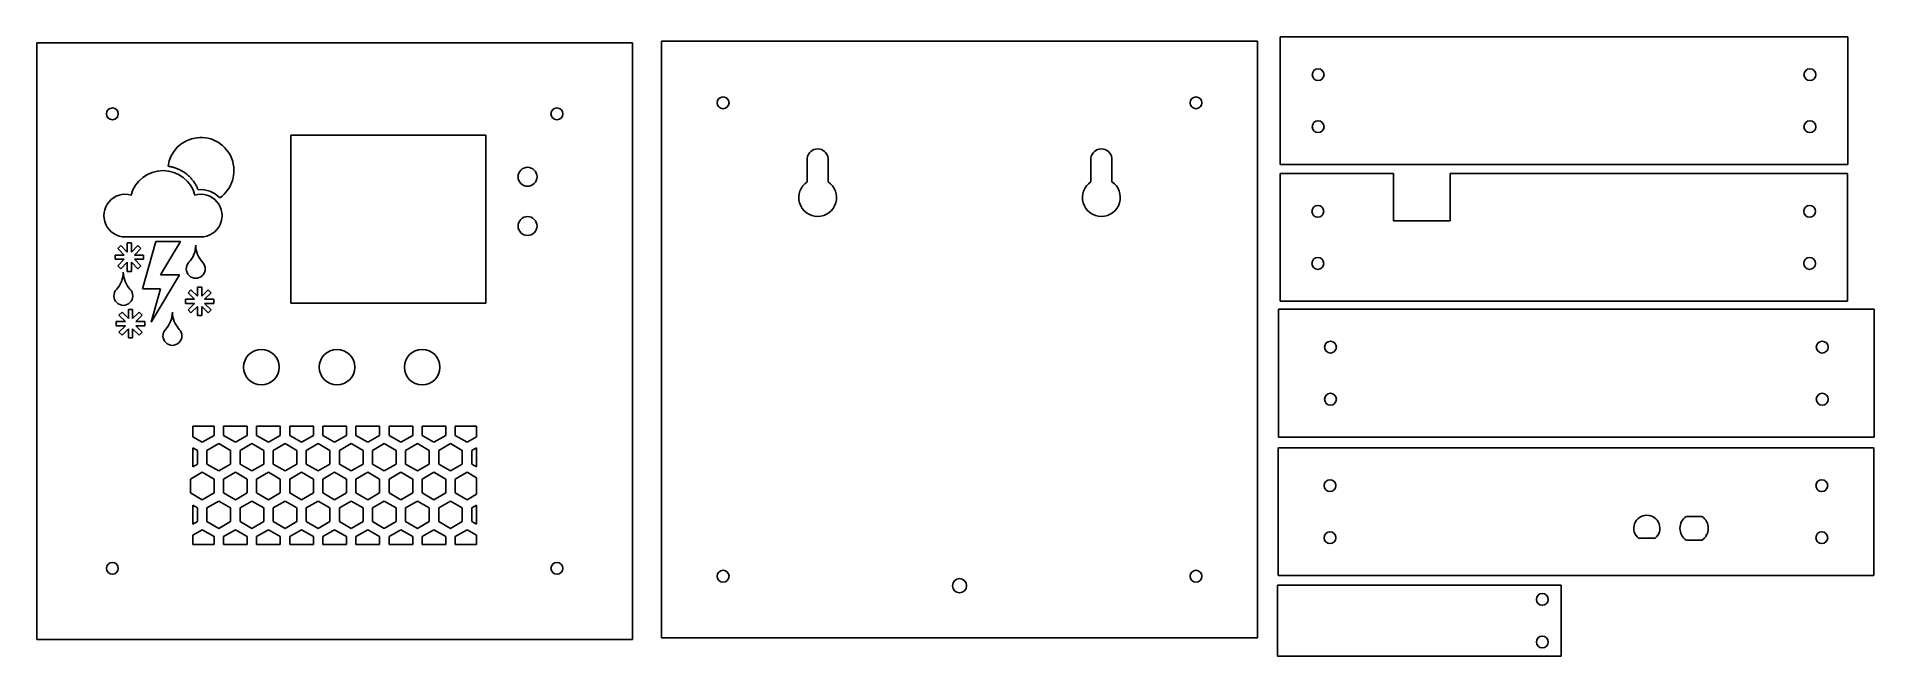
# Model space of a CAD drawing. Extents: x 33 to 422, y 18 to 149.
import ezdxf

# ---------------------------------------------------------------- set-up
doc = ezdxf.new("R2010")
doc.units = 0
doc.header["$LTSCALE"] = 12.7
doc.layers.add('VISIBLE', color=7, linetype='CONTINUOUS')

msp = doc.modelspace()

# ---------------------------------------------------------------- linework, layer by layer
at = {"layer": 'VISIBLE'}
for p, q in [((165.41, 21.86), (165.41, 147.86)), ((291.41, 147.86), (165.41, 147.86)), ((291.41, 21.86), (291.41, 147.86)), ((296.24, 121.8), (296.24, 148.8)), ((416.24, 148.8), (296.24, 148.8)), ((416.24, 121.8), (416.24, 148.8)), ((33.26, 21.53), (33.26, 147.53)), ((159.26, 147.53), (33.26, 147.53)), ((159.26, 21.53), (159.26, 147.53)), ((86.96, 128.03), (128.26, 128.03)), ((86.96, 128.03), (86.96, 92.53)), ((128.26, 128.03), (128.26, 92.53)), ((196.18, 123.18), (196.18, 118.18)), ((200.63, 123.18), (200.63, 118.18)), ((256.18, 123.18), (256.18, 118.18)), ((260.63, 123.18), (260.63, 118.18)), ((416.24, 121.8), (296.24, 121.8)), ((296.18, 92.93), (296.18, 119.93)), ((296.18, 119.93), (320.18, 119.93)), ((320.18, 109.93), (320.18, 119.93)), ((332.18, 109.93), (332.18, 119.93)), ((332.18, 119.93), (416.18, 119.93)), ((416.18, 92.93), (416.18, 119.93)), ((320.18, 109.93), (332.18, 109.93)), ((51.96, 106.53), (67.96, 106.53)), ((53.29, 105.26), (52.39, 105.26)), ((52.39, 105.26), (52.39, 103.34)), ((53.29, 105.26), (53.29, 103.34)), ((58.46, 105.53), (55.6, 95.53)), ((63.66, 105.53), (58.46, 105.53)), ((59.46, 98.53), (63.66, 105.53)), ((49.84, 101.81), (49.84, 102.71)), ((51.75, 102.71), (49.84, 102.71)), ((51.75, 101.81), (49.84, 101.81)), ((50.4, 104.06), (51.03, 104.7)), ((51.75, 102.71), (50.4, 104.06)), ((51.75, 101.81), (50.4, 100.45)), ((52.39, 103.34), (51.03, 104.7)), ((52.39, 101.17), (51.03, 99.82)), ((52.39, 101.17), (52.39, 99.26)), ((54.64, 104.7), (53.29, 103.34)), ((53.29, 101.17), (53.29, 99.26)), ((54.64, 99.82), (53.29, 101.17)), ((55.28, 104.06), (53.92, 102.71)), ((55.84, 102.71), (53.92, 102.71)), ((55.28, 100.45), (53.92, 101.81)), ((55.84, 101.81), (53.92, 101.81)), ((55.28, 104.06), (54.64, 104.7)), ((55.84, 101.81), (55.84, 102.71)), ((51.03, 99.82), (50.4, 100.45)), ((53.29, 99.26), (52.39, 99.26)), ((54.64, 99.82), (55.28, 100.45)), ((57.46, 88.53), (63.46, 98.53)), ((63.46, 98.53), (59.46, 98.53)), ((55.6, 95.53), (59.46, 95.53)), ((59.46, 95.53), (57.46, 88.53)), ((64.69, 92.47), (64.69, 93.37)), ((66.6, 93.37), (64.69, 93.37)), ((65.25, 94.72), (65.88, 95.36)), ((66.6, 93.37), (65.25, 94.72)), ((67.24, 94.01), (65.88, 95.36)), ((68.14, 95.92), (67.24, 95.92)), ((67.24, 95.92), (67.24, 94.01)), ((68.14, 95.92), (68.14, 94.01)), ((69.49, 95.36), (68.14, 94.01)), ((70.13, 94.72), (68.77, 93.37)), ((70.69, 93.37), (68.77, 93.37)), ((70.13, 94.72), (69.49, 95.36)), ((70.69, 92.47), (70.69, 93.37)), ((50.65, 90.03), (51.29, 90.66)), ((52.01, 88.67), (50.65, 90.03)), ((52.64, 89.31), (51.29, 90.66)), ((53.54, 91.22), (52.64, 91.22)), ((52.64, 91.22), (52.64, 89.31)), ((53.54, 91.22), (53.54, 89.31)), ((54.9, 90.66), (53.54, 89.31)), ((55.53, 90.03), (54.18, 88.67)), ((55.53, 90.03), (54.9, 90.66)), ((66.6, 92.47), (64.69, 92.47)), ((66.6, 92.47), (65.25, 91.12)), ((65.88, 90.48), (65.25, 91.12)), ((67.24, 91.83), (65.88, 90.48)), ((67.24, 91.83), (67.24, 89.92)), ((68.14, 89.92), (67.24, 89.92)), ((68.14, 91.83), (68.14, 89.92)), ((69.49, 90.48), (68.14, 91.83)), ((70.13, 91.12), (68.77, 92.47)), ((70.69, 92.47), (68.77, 92.47)), ((69.49, 90.48), (70.13, 91.12)), ((86.96, 92.53), (128.26, 92.53)), ((295.85, 64.25), (295.85, 91.25)), ((421.85, 91.25), (295.85, 91.25)), ((296.18, 92.93), (416.18, 92.93)), ((421.85, 64.25), (421.85, 91.25)), ((50.09, 87.77), (50.09, 88.67)), ((52.01, 88.67), (50.09, 88.67)), ((52.01, 87.77), (50.09, 87.77)), ((52.01, 87.77), (50.65, 86.42)), ((51.29, 85.78), (50.65, 86.42)), ((52.64, 87.14), (51.29, 85.78)), ((52.64, 87.14), (52.64, 85.22)), ((53.54, 87.14), (53.54, 85.22)), ((54.9, 85.78), (53.54, 87.14)), ((56.09, 88.67), (54.18, 88.67)), ((55.53, 86.42), (54.18, 87.77)), ((56.09, 87.77), (54.18, 87.77)), ((54.9, 85.78), (55.53, 86.42)), ((56.09, 87.77), (56.09, 88.67)), ((53.54, 85.22), (52.64, 85.22)), ((66.26, 66.53), (70.76, 66.53)), ((66.26, 66.53), (66.26, 64.31)), ((70.76, 64.6), (70.76, 66.53)), ((72.76, 66.53), (77.76, 66.53)), ((72.76, 66.53), (72.76, 64.6)), ((77.76, 64.6), (77.76, 66.53)), ((79.76, 66.53), (84.76, 66.53)), ((79.76, 66.53), (79.76, 64.6)), ((84.76, 64.6), (84.76, 66.53)), ((86.76, 66.53), (91.76, 66.53)), ((86.76, 66.53), (86.76, 64.6)), ((91.76, 64.6), (91.76, 66.53)), ((93.76, 66.53), (98.76, 66.53)), ((93.76, 66.53), (93.76, 64.6)), ((98.76, 64.6), (98.76, 66.53)), ((100.76, 66.53), (105.76, 66.53)), ((100.76, 66.53), (100.76, 64.6)), ((105.76, 64.6), (105.76, 66.53)), ((107.76, 66.53), (112.76, 66.53)), ((107.76, 66.53), (107.76, 64.6)), ((112.76, 64.6), (112.76, 66.53)), ((114.76, 66.53), (119.76, 66.53)), ((114.76, 66.53), (114.76, 64.6)), ((119.76, 64.6), (119.76, 66.53)), ((121.76, 66.53), (126.26, 66.53)), ((121.76, 66.53), (121.76, 64.6)), ((126.26, 66.53), (126.26, 64.31)), ((66.26, 64.31), (68.26, 63.16)), ((68.26, 63.16), (70.76, 64.6)), ((71.76, 62.87), (69.26, 61.42)), ((74.26, 61.42), (71.76, 62.87)), ((72.76, 64.6), (75.26, 63.16)), ((75.26, 63.16), (77.76, 64.6)), ((78.76, 62.87), (76.26, 61.42)), ((81.26, 61.42), (78.76, 62.87)), ((79.76, 64.6), (82.26, 63.16)), ((82.26, 63.16), (84.76, 64.6)), ((85.76, 62.87), (83.26, 61.42)), ((88.26, 61.42), (85.76, 62.87)), ((86.76, 64.6), (89.26, 63.16)), ((89.26, 63.16), (91.76, 64.6)), ((92.76, 62.87), (90.26, 61.42)), ((95.26, 61.42), (92.76, 62.87)), ((93.76, 64.6), (96.26, 63.16)), ((96.26, 63.16), (98.76, 64.6)), ((99.76, 62.87), (97.26, 61.42)), ((102.26, 61.42), (99.76, 62.87)), ((100.76, 64.6), (103.26, 63.16)), ((103.26, 63.16), (105.76, 64.6)), ((106.76, 62.87), (104.26, 61.42)), ((109.26, 61.42), (106.76, 62.87)), ((107.76, 64.6), (110.26, 63.16)), ((110.26, 63.16), (112.76, 64.6)), ((113.76, 62.87), (111.26, 61.42)), ((116.26, 61.42), (113.76, 62.87)), ((114.76, 64.6), (117.26, 63.16)), ((117.26, 63.16), (119.76, 64.6)), ((120.76, 62.87), (118.26, 61.42)), ((123.26, 61.42), (120.76, 62.87)), ((121.76, 64.6), (124.26, 63.16)), ((124.26, 63.16), (126.26, 64.31)), ((421.85, 64.25), (295.85, 64.25)), ((67.26, 61.42), (66.26, 62)), ((66.26, 62), (66.26, 57.96)), ((66.26, 57.96), (67.26, 58.54)), ((67.26, 58.54), (67.26, 61.42)), ((69.26, 61.42), (69.26, 58.54)), ((69.26, 58.54), (71.76, 57.09)), ((71.76, 57.09), (74.26, 58.54)), ((74.26, 58.54), (74.26, 61.42)), ((76.26, 61.42), (76.26, 58.54)), ((76.26, 58.54), (78.76, 57.09)), ((78.76, 57.09), (81.26, 58.54)), ((81.26, 58.54), (81.26, 61.42)), ((83.26, 61.42), (83.26, 58.54)), ((83.26, 58.54), (85.76, 57.09)), ((85.76, 57.09), (88.26, 58.54)), ((88.26, 58.54), (88.26, 61.42)), ((90.26, 61.42), (90.26, 58.54)), ((90.26, 58.54), (92.76, 57.09)), ((92.76, 57.09), (95.26, 58.54)), ((95.26, 58.54), (95.26, 61.42)), ((97.26, 61.42), (97.26, 58.54)), ((97.26, 58.54), (99.76, 57.09)), ((99.76, 57.09), (102.26, 58.54)), ((102.26, 58.54), (102.26, 61.42)), ((104.26, 61.42), (104.26, 58.54)), ((104.26, 58.54), (106.76, 57.09)), ((106.76, 57.09), (109.26, 58.54)), ((109.26, 58.54), (109.26, 61.42)), ((111.26, 61.42), (111.26, 58.54)), ((111.26, 58.54), (113.76, 57.09)), ((113.76, 57.09), (116.26, 58.54)), ((116.26, 58.54), (116.26, 61.42)), ((118.26, 61.42), (118.26, 58.54)), ((118.26, 58.54), (120.76, 57.09)), ((120.76, 57.09), (123.26, 58.54)), ((123.26, 58.54), (123.26, 61.42)), ((126.26, 62), (125.26, 61.42)), ((125.26, 61.42), (125.26, 58.54)), ((125.26, 58.54), (126.26, 57.96)), ((126.26, 62), (126.26, 57.96)), ((295.76, 35), (295.76, 62)), ((295.76, 62), (421.76, 62)), ((421.76, 35), (421.76, 62)), ((68.26, 56.81), (65.76, 55.36)), ((65.76, 55.36), (65.76, 52.48)), ((70.76, 55.36), (68.26, 56.81)), ((70.76, 52.48), (70.76, 55.36)), ((75.26, 56.81), (72.76, 55.36)), ((72.76, 55.36), (72.76, 52.48)), ((77.76, 55.36), (75.26, 56.81)), ((77.76, 52.48), (77.76, 55.36)), ((82.26, 56.81), (79.76, 55.36)), ((79.76, 55.36), (79.76, 52.48)), ((84.76, 55.36), (82.26, 56.81)), ((84.76, 52.48), (84.76, 55.36)), ((89.26, 56.81), (86.76, 55.36)), ((86.76, 55.36), (86.76, 52.48)), ((91.76, 55.36), (89.26, 56.81)), ((91.76, 52.48), (91.76, 55.36)), ((96.26, 56.81), (93.76, 55.36)), ((93.76, 55.36), (93.76, 52.48)), ((98.76, 55.36), (96.26, 56.81)), ((98.76, 52.48), (98.76, 55.36)), ((103.26, 56.81), (100.76, 55.36)), ((100.76, 55.36), (100.76, 52.48)), ((105.76, 55.36), (103.26, 56.81)), ((105.76, 52.48), (105.76, 55.36)), ((110.26, 56.81), (107.76, 55.36)), ((107.76, 55.36), (107.76, 52.48)), ((112.76, 55.36), (110.26, 56.81)), ((112.76, 52.48), (112.76, 55.36)), ((117.26, 56.81), (114.76, 55.36)), ((114.76, 55.36), (114.76, 52.48)), ((119.76, 55.36), (117.26, 56.81)), ((119.76, 52.48), (119.76, 55.36)), ((124.26, 56.81), (121.76, 55.36)), ((121.76, 55.36), (121.76, 52.48)), ((126.26, 55.65), (124.26, 56.81)), ((126.26, 55.65), (126.26, 52.19)), ((65.76, 52.48), (68.26, 51.03)), ((68.26, 51.03), (70.76, 52.48)), ((71.76, 50.74), (69.26, 49.3)), ((74.26, 49.3), (71.76, 50.74)), ((72.76, 52.48), (75.26, 51.03)), ((75.26, 51.03), (77.76, 52.48)), ((78.76, 50.74), (76.26, 49.3)), ((81.26, 49.3), (78.76, 50.74)), ((79.76, 52.48), (82.26, 51.03)), ((82.26, 51.03), (84.76, 52.48)), ((85.76, 50.74), (83.26, 49.3)), ((88.26, 49.3), (85.76, 50.74)), ((86.76, 52.48), (89.26, 51.03)), ((89.26, 51.03), (91.76, 52.48)), ((92.76, 50.74), (90.26, 49.3)), ((95.26, 49.3), (92.76, 50.74)), ((93.76, 52.48), (96.26, 51.03)), ((96.26, 51.03), (98.76, 52.48)), ((99.76, 50.74), (97.26, 49.3)), ((102.26, 49.3), (99.76, 50.74)), ((100.76, 52.48), (103.26, 51.03)), ((103.26, 51.03), (105.76, 52.48)), ((106.76, 50.74), (104.26, 49.3)), ((109.26, 49.3), (106.76, 50.74)), ((107.76, 52.48), (110.26, 51.03)), ((110.26, 51.03), (112.76, 52.48)), ((113.76, 50.74), (111.26, 49.3)), ((116.26, 49.3), (113.76, 50.74)), ((114.76, 52.48), (117.26, 51.03)), ((117.26, 51.03), (119.76, 52.48)), ((120.76, 50.74), (118.26, 49.3)), ((123.26, 49.3), (120.76, 50.74)), ((121.76, 52.48), (124.26, 51.03)), ((124.26, 51.03), (126.26, 52.19)), ((66.26, 49.88), (66.26, 45.84)), ((67.26, 49.3), (66.26, 49.88)), ((67.26, 46.41), (67.26, 49.3)), ((69.26, 49.3), (69.26, 46.41)), ((74.26, 46.41), (74.26, 49.3)), ((76.26, 49.3), (76.26, 46.41)), ((81.26, 46.41), (81.26, 49.3)), ((83.26, 49.3), (83.26, 46.41)), ((88.26, 46.41), (88.26, 49.3)), ((90.26, 49.3), (90.26, 46.41)), ((95.26, 46.41), (95.26, 49.3)), ((97.26, 49.3), (97.26, 46.41)), ((102.26, 46.41), (102.26, 49.3)), ((104.26, 49.3), (104.26, 46.41)), ((109.26, 46.41), (109.26, 49.3)), ((111.26, 49.3), (111.26, 46.41)), ((116.26, 46.41), (116.26, 49.3)), ((118.26, 49.3), (118.26, 46.41)), ((123.26, 46.41), (123.26, 49.3)), ((126.26, 49.88), (125.26, 49.3)), ((125.26, 49.3), (125.26, 46.41)), ((126.26, 49.88), (126.26, 45.84)), ((385.42, 47.5), (382.11, 47.5)), ((66.26, 45.84), (67.26, 46.41)), ((68.26, 44.68), (66.26, 43.53)), ((66.26, 43.53), (66.26, 41.53)), ((70.76, 43.24), (68.26, 44.68)), ((69.26, 46.41), (71.76, 44.97)), ((70.76, 41.53), (70.76, 43.24)), ((71.76, 44.97), (74.26, 46.41)), ((75.26, 44.68), (72.76, 43.24)), ((72.76, 43.24), (72.76, 41.53)), ((77.76, 43.24), (75.26, 44.68)), ((76.26, 46.41), (78.76, 44.97)), ((77.76, 41.53), (77.76, 43.24)), ((78.76, 44.97), (81.26, 46.41)), ((82.26, 44.68), (79.76, 43.24)), ((79.76, 43.24), (79.76, 41.53)), ((84.76, 43.24), (82.26, 44.68)), ((83.26, 46.41), (85.76, 44.97)), ((84.76, 41.53), (84.76, 43.24)), ((85.76, 44.97), (88.26, 46.41)), ((89.26, 44.68), (86.76, 43.24)), ((86.76, 43.24), (86.76, 41.53)), ((91.76, 43.24), (89.26, 44.68)), ((90.26, 46.41), (92.76, 44.97)), ((91.76, 41.53), (91.76, 43.24)), ((92.76, 44.97), (95.26, 46.41)), ((96.26, 44.68), (93.76, 43.24)), ((93.76, 43.24), (93.76, 41.53)), ((98.76, 43.24), (96.26, 44.68)), ((97.26, 46.41), (99.76, 44.97)), ((98.76, 41.53), (98.76, 43.24)), ((99.76, 44.97), (102.26, 46.41)), ((103.26, 44.68), (100.76, 43.24)), ((100.76, 43.24), (100.76, 41.53)), ((105.76, 43.24), (103.26, 44.68)), ((104.26, 46.41), (106.76, 44.97)), ((105.76, 41.53), (105.76, 43.24)), ((106.76, 44.97), (109.26, 46.41)), ((110.26, 44.68), (107.76, 43.24)), ((107.76, 43.24), (107.76, 41.53)), ((112.76, 43.24), (110.26, 44.68)), ((111.26, 46.41), (113.76, 44.97)), ((112.76, 41.53), (112.76, 43.24)), ((113.76, 44.97), (116.26, 46.41)), ((117.26, 44.68), (114.76, 43.24)), ((114.76, 43.24), (114.76, 41.53)), ((119.76, 43.24), (117.26, 44.68)), ((118.26, 46.41), (120.76, 44.97)), ((119.76, 41.53), (119.76, 43.24)), ((120.76, 44.97), (123.26, 46.41)), ((124.26, 44.68), (121.76, 43.24)), ((121.76, 43.24), (121.76, 41.53)), ((126.26, 43.53), (124.26, 44.68)), ((125.26, 46.41), (126.26, 45.84)), ((126.26, 43.53), (126.26, 41.53)), ((375.51, 42.88), (372.01, 42.88)), ((66.26, 41.53), (70.76, 41.53)), ((72.76, 41.53), (77.76, 41.53)), ((79.76, 41.53), (84.76, 41.53)), ((86.76, 41.53), (91.76, 41.53)), ((93.76, 41.53), (98.76, 41.53)), ((100.76, 41.53), (105.76, 41.53)), ((107.76, 41.53), (112.76, 41.53)), ((114.76, 41.53), (119.76, 41.53)), ((121.76, 41.53), (126.26, 41.53)), ((385.42, 42.5), (382.11, 42.5)), ((295.76, 35), (421.76, 35)), ((295.64, 32.97), (295.64, 17.97)), ((355.64, 32.97), (295.64, 32.97)), ((355.64, 32.97), (355.64, 17.97)), ((159.26, 21.53), (33.26, 21.53)), ((291.41, 21.86), (165.41, 21.86)), ((355.64, 17.97), (295.64, 17.97))]:
    msp.add_line(p, q, dxfattribs=at)
for centre, radius in [((304.24, 140.8), 1.25), ((408.24, 140.8), 1.25), ((178.41, 134.86), 1.25), ((278.41, 134.86), 1.25), ((49.26, 132.53), 1.25), ((143.26, 132.53), 1.25), ((304.24, 129.8), 1.25), ((408.24, 129.8), 1.25), ((137.06, 119.23), 2), ((304.18, 111.93), 1.25), ((408.18, 111.93), 1.25), ((137.06, 108.83), 2), ((304.18, 100.93), 1.25), ((408.18, 100.93), 1.25), ((80.76, 79.03), 3.75), ((96.76, 79.03), 3.75), ((114.76, 79.03), 3.75), ((306.85, 83.25), 1.25), ((410.85, 83.25), 1.25), ((306.85, 72.25), 1.25), ((410.85, 72.25), 1.25), ((306.76, 54), 1.25), ((410.76, 54), 1.25), ((306.76, 43), 1.25), ((410.76, 43), 1.25), ((49.26, 36.53), 1.25), ((143.26, 36.53), 1.25), ((178.41, 34.86), 1.25), ((278.41, 34.86), 1.25), ((228.41, 32.86), 1.5), ((351.64, 29.97), 1.25), ((351.64, 20.97), 1.25)]:
    msp.add_circle(centre, radius, dxfattribs=at)
for centre, radius, start, end in [((67.96, 120.53), 7, 304.9603, 172.3719), ((198.41, 122.86), 2.25, 8.2515, 171.7485), ((59.96, 113.53), 7, 15.1139, 164.8861), ((198.41, 114.86), 4, 123.8263, 56.1737), ((51.96, 111.03), 4.5, 73.9766, 270), ((67.96, 111.03), 4.5, 270, 106.0234), ((67.96, 111.03), 5.5, 43.1736, 95.9677), ((66.89, 99.79), 2, 136.3972, 43.6028), ((61.64, 104.79), 5.25, 316.3972, 0), ((72.14, 104.79), 5.25, 180, 223.6028), ((46.32, 99.08), 5.25, 316.3972, 0), ((56.82, 99.08), 5.25, 180, 223.6028), ((51.57, 94.08), 2, 136.3972, 43.6028), ((56.7, 90.63), 5.25, 316.3972, 0), ((67.2, 90.63), 5.25, 180, 223.6028), ((61.95, 85.63), 2, 136.3972, 43.6028)]:
    msp.add_arc(centre, radius, start, end, dxfattribs=at)
at = {"layer": 'VISIBLE', "extrusion": (0, 0, -1)}
for centre, radius, start, end in [((-258.41, 122.86), 2.25, 8.2515, 171.7485), ((-258.41, 114.86), 4, 123.8263, 56.1737)]:
    msp.add_arc(centre, radius, start, end, dxfattribs=at)
at = {"layer": 'VISIBLE', "extrusion": (-3.67394e-16, -6.12323e-17, -1)}
for centre, radius, start, end in [((-373.76, 45), 2.75, 309.5212, 230.4788), ((-383.76, 45), 3, 303.5573, 56.4427), ((-383.76, 45), 3, 123.5573, 236.4427)]:
    msp.add_arc(centre, radius, start, end, dxfattribs=at)
at = {"layer": 'VISIBLE'}
msp.add_open_spline([(67.39, 116.5), (67.38, 116.53), (67.27, 116.8), (67.08, 117.19), (66.82, 117.65), (66.54, 118.09), (66.15, 118.62), (65.63, 119.2), (65.05, 119.73), (64.52, 120.12), (64.08, 120.4), (63.62, 120.66), (63.02, 120.94), (62.29, 121.2), (61.61, 121.37), (61.19, 121.44), (61.02, 121.46)], degree=3, knots=[0.5605818, 0.5605818, 0.5605818, 0.5605818, 0.5625, 0.578125, 0.5859375, 0.59375, 0.609375, 0.625, 0.640625, 0.65625, 0.6640625, 0.671875, 0.6875, 0.703125, 0.71875, 0.7288544, 0.7288544, 0.7288544, 0.7288544], dxfattribs=at)

doc.saveas('drawing.dxf')
